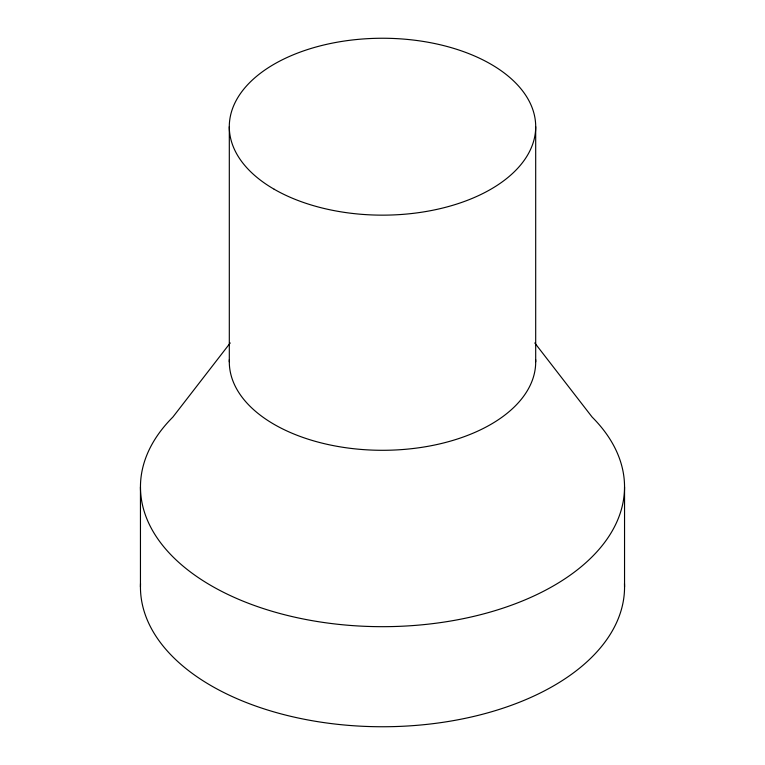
<?xml version="1.0" encoding="UTF-8"?>
<svg xmlns="http://www.w3.org/2000/svg" width="765" height="765" viewBox="0 0 765 765"><rect width="100%" height="100%" fill="white"/><g stroke="black" fill="none" stroke-linecap="round" stroke-linejoin="round"><path stroke-width="1.15" d="M230.227 342.959L172.88 417.068A242.046 139.746 0 0 0 382.5 626.678A242.046 139.746 0 0 0 592.12 417.068L534.773 342.959M624.546 486.942L624.546 587.004M535.691 126.694L535.691 361.855M229.309 126.694L229.309 361.855M140.454 486.942L140.454 587.004M535.643 359.56A153.191 88.444 0 0 1 382.5 450.298A153.191 88.444 0 0 1 229.357 359.56M624.479 583.599A242.046 139.746 0 0 1 382.5 726.75A242.046 139.746 0 0 1 140.521 583.599M274.176 189.242A153.191 88.444 0 0 0 530.48 149.586A153.191 88.444 0 0 0 342.854 41.262A153.191 88.444 0 0 0 274.176 189.242"/></g></svg>
